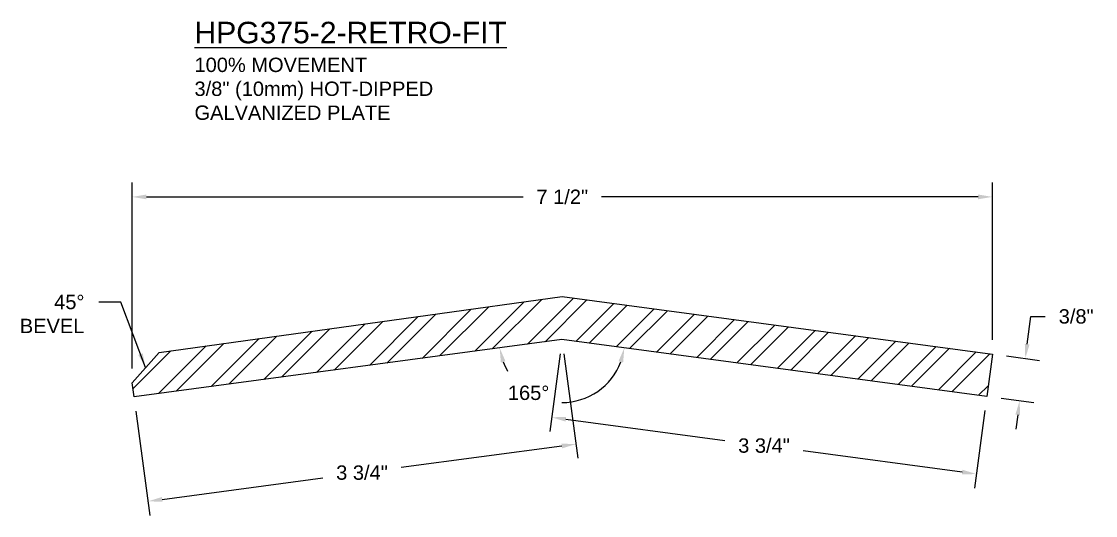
# Model space of a CAD drawing. Extents: x -1.1 to 32.5, y 0.7 to 10.1.
# Drawn here: x 23.15 to 32.51, y 5.77 to 10.08 of the extents above; entities that cross this region are included whole.
import ezdxf

# ---------------------------------------------------------------- set-up
doc = ezdxf.new("R2010")
doc.units = 0
doc.header["$MEASUREMENT"] = 0
doc.layers.get('DEFPOINTS').update_dxf_attribs({"linetype": 'CONTINUOUS'})
for name, color, linetype in [('DIMENSIONS', 3, 'CONTINUOUS'), ('METALS', 7, 'CONTINUOUS'), ('TEXT', 2, 'CONTINUOUS')]:
    doc.layers.add(name, color=color, linetype=linetype)
doc.styles.add('ARIAL', font='ARIAL.TTF')
doc.dimstyles.new('ARIAL', dxfattribs={"dimtxt": 0.125, "dimasz": 0.125, "dimexe": 0.125, "dimexo": 0.125, "dimgap": 0.125, "dimtad": 0, "dimtih": 1, "dimtoh": 1, "dimdec": 4, "dimzin": 0, "dimtxsty": 'ARIAL', "dimcen": 0.09, "dimazin": 3, "dimtfac": 1, "dimtdec": 4, "dimtofl": 0, "dimtmove": 0, "dimatfit": 3, "dimtolj": 1, "dimtzin": 0})

# ---------------------------------------------------------------- blocks, each defined once
blk = doc.blocks.new('*D16')
at = {"layer": 'DEFPOINTS', "color": 0}
for p in [(31.6128, 7.1782), (31.5636, 6.8098), (31.8498, 6.7715)]:
    blk.add_point(p, dxfattribs=at)
at = {"layer": 'DIMENSIONS', "color": 0}
for p, q in [((31.9156, 7.2639), (31.9478, 7.5056)), ((31.9478, 7.5056), (32.0728, 7.5056)), ((31.7367, 7.1616), (32.0229, 7.1234)), ((31.6875, 6.7932), (31.9737, 6.755)), ((31.8333, 6.6476), (31.8168, 6.5237))]:
    blk.add_line(p, q, dxfattribs=at)
for points in [[(31.8949, 7.2666), (31.9362, 7.2611), (31.899, 7.14)], [(31.8126, 6.6504), (31.8539, 6.6449), (31.8498, 6.7715)]]:
    blk.add_solid(points, dxfattribs=at)
at = {"layer": 'DIMENSIONS', "color": 0, "insert": (32.3425, 7.5056), "char_height": 0.125, "attachment_point": 5, "style": 'ARIAL'}
blk.add_mtext('\\A1;3/8"', dxfattribs=at)
blk = doc.blocks.new('*D17')
at = {"layer": 'DEFPOINTS', "color": 0}
for p in [(27.8628, 7.3038), (31.5636, 6.8098), (31.4732, 6.1329)]:
    blk.add_point(p, dxfattribs=at)
at = {"layer": 'DIMENSIONS', "color": 0}
for p, q in [((27.8462, 7.1799), (27.7559, 6.5031)), ((31.547, 6.6859), (31.4567, 6.009)), ((27.8963, 6.6105), (29.2804, 6.4257)), ((31.3493, 6.1495), (29.9653, 6.3343))]:
    blk.add_line(p, q, dxfattribs=at)
for points in [[(27.8991, 6.6311), (27.8936, 6.5898), (27.7724, 6.627)], [(31.3521, 6.1701), (31.3466, 6.1288), (31.4732, 6.1329)]]:
    blk.add_solid(points, dxfattribs=at)
at = {"layer": 'DIMENSIONS', "color": 0, "insert": (29.6228, 6.38), "char_height": 0.125, "attachment_point": 5, "style": 'ARIAL'}
blk.add_mtext('\\A1;3 3/4"', dxfattribs=at)
blk = doc.blocks.new('*D18')
at = {"layer": 'DEFPOINTS', "color": 0}
for p in [(27.8628, 7.3038), (24.1344, 6.8055), (24.2561, 5.8952)]:
    blk.add_point(p, dxfattribs=at)
at = {"layer": 'DIMENSIONS', "color": 0}
for p, q in [((27.8793, 7.1799), (28.001, 6.2697)), ((24.151, 6.6816), (24.2727, 5.7713)), ((27.8605, 6.377), (26.4627, 6.1902)), ((24.38, 5.9118), (25.7778, 6.0986))]:
    blk.add_line(p, q, dxfattribs=at)
for points in [[(27.8578, 6.3977), (27.8633, 6.3564), (27.9844, 6.3936)], [(24.3772, 5.9324), (24.3828, 5.8911), (24.2561, 5.8952)]]:
    blk.add_solid(points, dxfattribs=at)
at = {"layer": 'DIMENSIONS', "color": 0, "insert": (26.1203, 6.1444), "char_height": 0.125, "attachment_point": 5, "style": 'ARIAL'}
blk.add_mtext('\\A1;3 3/4"', dxfattribs=at)
blk = doc.blocks.new('*D19')
at = {"layer": 'DEFPOINTS', "color": 0}
for p in [(27.8628, 7.3038), (27.8628, 7.3038), (24.1344, 6.8055), (28.1155, 6.8177), (31.5636, 6.8098)]:
    blk.add_point(p, dxfattribs=at)
at = {"layer": 'DIMENSIONS', "color": 0}
for start, end in [(200.71503, 210.1833), (269.9402, 339.29426)]:
    blk.add_arc((27.8628, 7.3038), 0.5479, start, end, dxfattribs=at)
for points in [[(27.3301, 7.1049), (27.3705, 7.1151), (27.3198, 7.2312)], [(28.355, 7.1152), (28.3954, 7.105), (28.4058, 7.2313)]]:
    blk.add_solid(points, dxfattribs=at)
at = {"layer": 'DIMENSIONS', "color": 0, "insert": (27.5719, 6.8396), "char_height": 0.125, "attachment_point": 5, "style": 'ARIAL'}
blk.add_mtext('\\A1;165°', dxfattribs=at)
blk = doc.blocks.new('*D20')
at = {"layer": 'DEFPOINTS', "color": 0}
for p in [(31.6128, 8.5475), (31.6128, 7.1782), (24.1174, 6.9287)]:
    blk.add_point(p, dxfattribs=at)
at = {"layer": 'DIMENSIONS', "color": 0}
for p, q in [((24.1174, 7.0537), (24.1174, 8.6725)), ((31.6128, 7.3032), (31.6128, 8.6725)), ((24.2424, 8.5475), (27.5231, 8.5475)), ((31.4878, 8.5475), (28.207, 8.5475))]:
    blk.add_line(p, q, dxfattribs=at)
for points in [[(24.2424, 8.5683), (24.2424, 8.5267), (24.1174, 8.5475)], [(31.4878, 8.5683), (31.4878, 8.5267), (31.6128, 8.5475)]]:
    blk.add_solid(points, dxfattribs=at)
at = {"layer": 'DIMENSIONS', "color": 0, "insert": (27.8651, 8.5475), "char_height": 0.125, "attachment_point": 5, "style": 'ARIAL'}
blk.add_mtext('\\A1;7 1/2"', dxfattribs=at)

msp = doc.modelspace()

# ---------------------------------------------------------------- hatches: boundary and pattern name
at = {"layer": 'METALS'}
h = msp.add_hatch(dxfattribs=at)
h.set_pattern_fill('ANSI32', color=256, scale=0.75, style=0)
h.set_pattern_definition([(45, (14.91924, -23.67525), (-0.1988738, 0.1988738), []), (45, (15.05183, -23.67525), (-0.1988738, 0.1988738), [])])
h.paths.add_polyline_path([(31.56359, 6.80975), (31.61277, 7.17819), (27.86515, 7.67851), (24.35227, 7.19288), (24.1174, 6.92867), (24.13444, 6.80546), (27.86277, 7.30383)])

# ---------------------------------------------------------------- linework, layer by layer
msp.add_lwpolyline([(31.56359, 6.80975), (27.86277, 7.30383), (24.13444, 6.80546), (24.1174, 6.92867), (24.35227, 7.19288), (27.86515, 7.67851), (31.61277, 7.17819)], close=True, dxfattribs=at)

# ---------------------------------------------------------------- texts
at = {"layer": 'TEXT', "insert": (24.66092, 10.07316), "char_height": 0.1875, "width": 4.581, "attachment_point": 1, "style": 'ARIAL'}
msp.add_mtext('{\\LHPG375-2-RETRO-FIT\\P\\H0.6667x;\\l100% MOVEMENT\\P3/8" (10mm) HOT-DIPPED\\PGALVANIZED PLATE}', dxfattribs=at)
at = {"layer": 'TEXT', "insert": (23.70224, 7.69423), "char_height": 0.125, "attachment_point": 3, "style": 'ARIAL'}
msp.add_mtext('45°\\PBEVEL', dxfattribs=at)

# ---------------------------------------------------------------- dimensions: what is measured, and where the dimension line sits
at = {"layer": 'DIMENSIONS'}
dim = msp.add_linear_dim(base=(31.61277, 8.5475), p1=(24.1174, 6.92867), p2=(31.61277, 7.17819), dimstyle='ARIAL', dxfattribs=at)
dim.commit()
dim.dimension.update_dxf_attribs({"geometry": '*D20', "text_midpoint": (27.86509, 8.5475)})
dim = msp.add_linear_dim(base=(31.84984, 6.77154), p1=(31.61277, 7.17819), p2=(31.56359, 6.80975), angle=262.395653, dimstyle='ARIAL', dxfattribs=at)
dim.commit()
dim.dimension.update_dxf_attribs({"geometry": '*D16', "text_midpoint": (32.34245, 7.50564), "dimtype": 161})
for p1, p2, distance, picture, middle in [((27.86277, 7.30383), (24.13444, 6.80546), 0.91834, '*D18', (26.12028, 6.14441)), ((27.862773, 7.303832), (31.563585, 6.809753), -0.682808, '*D17', (29.622822, 6.37999))]:
    dim = msp.add_aligned_dim(p1=p1, p2=p2, distance=distance, dimstyle='ARIAL', dxfattribs=at)
    dim.commit()
    dim.dimension.update_dxf_attribs({"geometry": picture, "text_midpoint": middle})
dim = msp.add_angular_dim_2l(base=(28.11547, 6.81774), line1=((31.56359, 6.80975), (27.86277, 7.30383)), line2=((27.86277, 7.30383), (24.13444, 6.80546)), dimstyle='ARIAL', override={"dimdec": 0}, dxfattribs=at)
dim.commit()
dim.dimension.update_dxf_attribs({"geometry": '*D19', "text_midpoint": (27.57191, 6.83957), "dimtype": 162})

# ---------------------------------------------------------------- leaders
at = {"layer": 'TEXT', "annotation_type": 0, "has_hookline": 1, "hookline_direction": 1, "text_width": 0.544}
msp.add_leader([(24.23484, 7.06078), (24.01803, 7.63173), (23.82724, 7.63173)], dimstyle='ARIAL', override={"dimgap": 0.125, "dimtad": 0}, dxfattribs=at)

doc.saveas('drawing.dxf')
